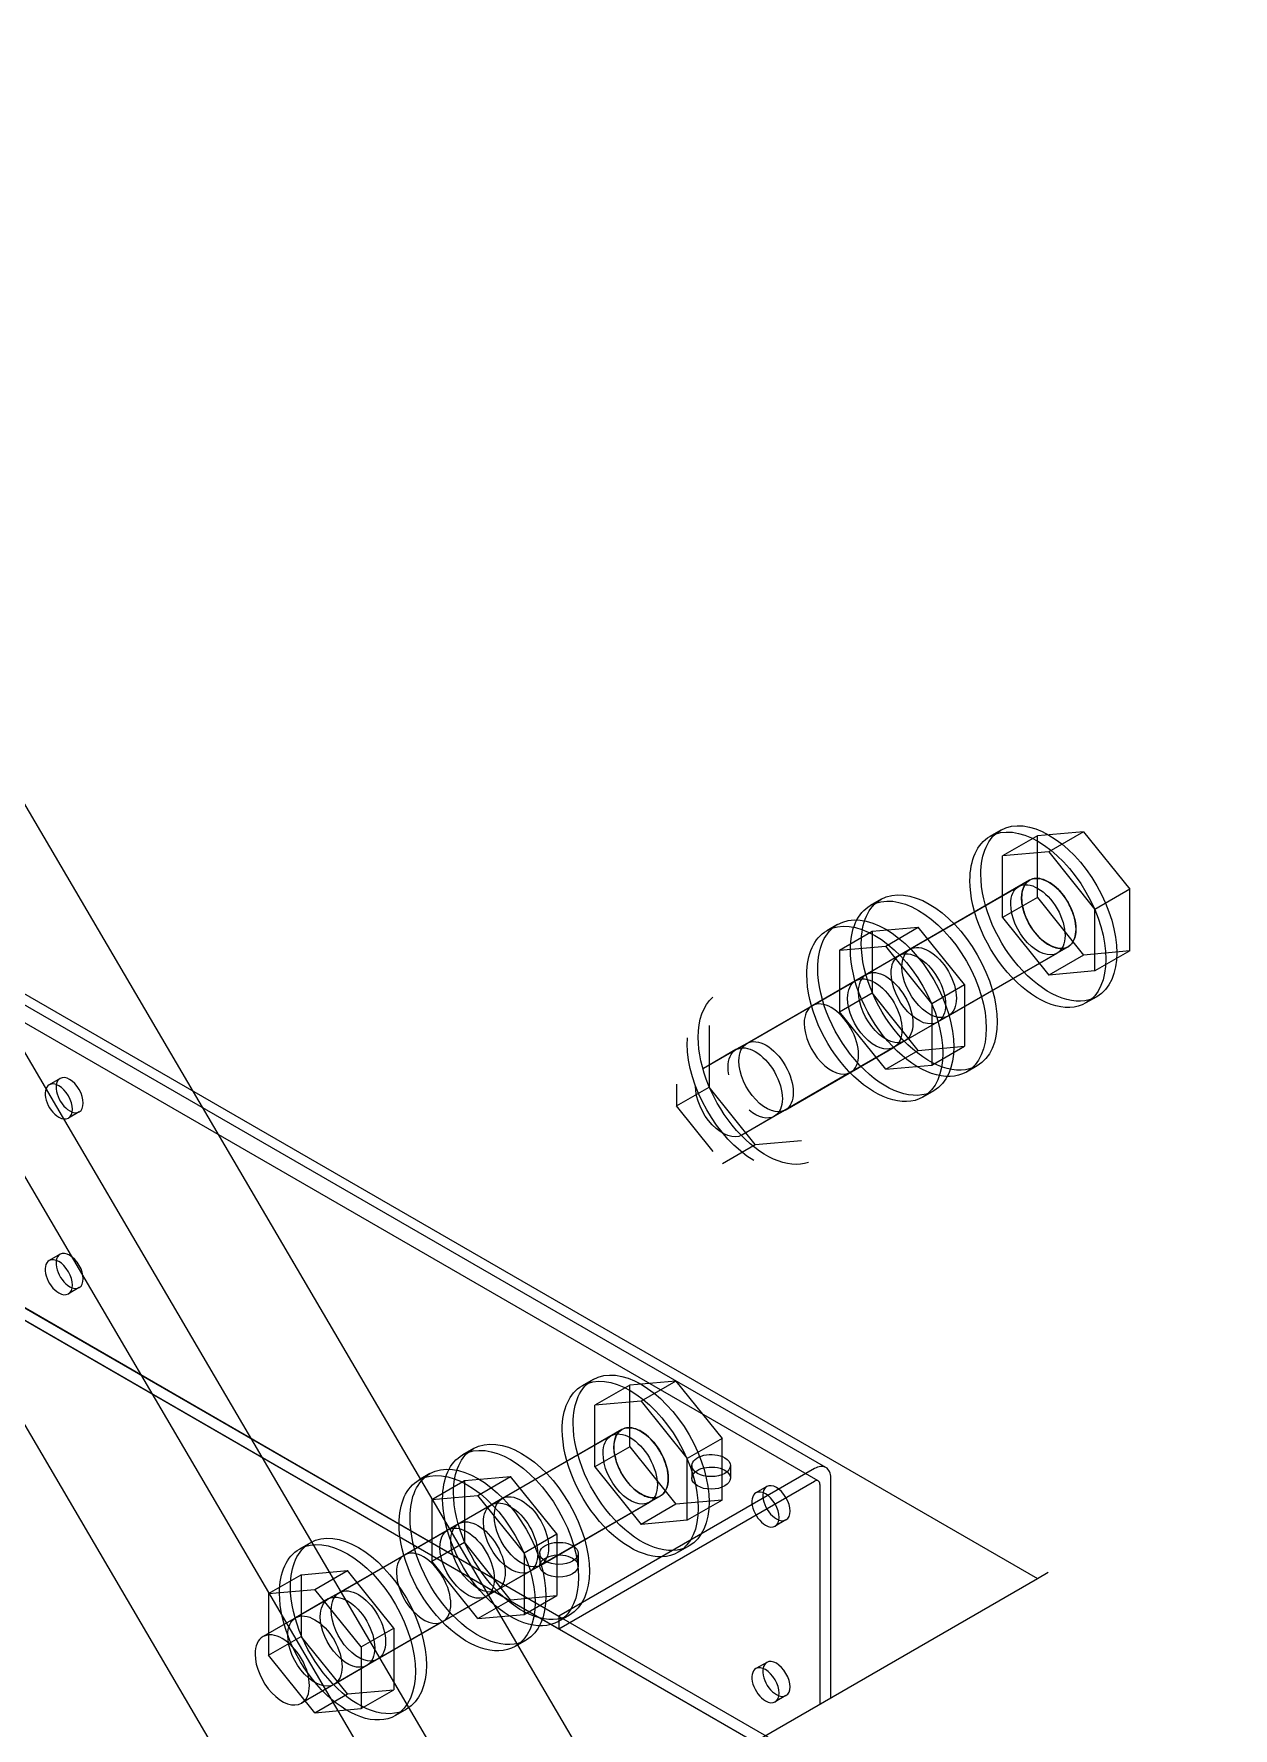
# Model space of a CAD drawing. Extents: x 0 to 316, y 0 to 723.
# Drawn here: x 246.63 to 277.83, y 104.78 to 148.85 of the extents above; entities that cross this region are included whole.
import ezdxf

# ---------------------------------------------------------------- set-up
doc = ezdxf.new("R2010")
doc.units = 0
doc.layers.get('0').update_dxf_attribs({"linetype": 'CONTINUOUS'})

msp = doc.modelspace()

# ---------------------------------------------------------------- linework, layer by layer
at = {"color": 253}
for p, q in [((99.0713, 379.917), (297.841, 41.1028)), ((96.2424, 378.284), (295.013, 39.4698)), ((94.8284, 377.469), (293.599, 38.6539)), ((236.131, 130.156), (254.809, 98.3188)), ((271.785, 128.136), (271.502, 127.973)), ((272.738, 127.988), (271.833, 127.466)), ((273.94, 128.095), (272.738, 127.988)), ((272.738, 126.385), (272.738, 127.988)), ((273.94, 128.095), (273.035, 127.573)), ((273.94, 128.095), (275.142, 126.6)), ((273.035, 127.573), (271.833, 127.466)), ((271.833, 125.862), (271.833, 127.466)), ((273.035, 127.573), (274.236, 126.077)), ((240.776, 127.123), (272.737, 108.669)), ((272.535, 126.836), (266.878, 123.57)), ((269.425, 125.04), (272.252, 126.672)), ((272.535, 126.836), (272.252, 126.672)), ((275.142, 126.6), (274.236, 126.077)), ((275.142, 124.998), (275.142, 126.6)), ((268.673, 126.34), (268.391, 126.176)), ((272.738, 126.385), (271.833, 125.862)), ((272.738, 126.385), (273.94, 124.89)), ((274.236, 124.474), (274.236, 126.077)), ((267.542, 125.685), (267.26, 125.523)), ((268.439, 125.506), (269.641, 125.614)), ((268.792, 125.123), (269.641, 125.614)), ((270.842, 124.119), (269.641, 125.614)), ((271.833, 125.862), (273.035, 124.368)), ((267.59, 125.016), (268.439, 125.506)), ((268.439, 125.506), (268.439, 123.904)), ((267.59, 125.016), (268.792, 125.123)), ((267.59, 125.016), (267.59, 123.413)), ((273.535, 125.104), (267.878, 121.838)), ((269.141, 124.876), (268.292, 124.386)), ((269.995, 123.628), (268.792, 125.123)), ((269.425, 125.04), (269.141, 124.876)), ((270.424, 123.307), (273.252, 124.94)), ((273.94, 124.89), (273.035, 124.368)), ((273.535, 125.104), (273.252, 124.94)), ((275.142, 124.998), (273.94, 124.89)), ((275.142, 124.998), (274.236, 124.474)), ((268.292, 124.386), (268.011, 124.223)), ((274.236, 124.474), (273.035, 124.368)), ((265.181, 122.59), (268.011, 124.223)), ((267.59, 123.413), (268.439, 123.904)), ((269.641, 122.407), (268.439, 123.904)), ((269.995, 123.628), (270.842, 124.119)), ((270.842, 124.119), (270.842, 122.516)), ((267.038, 111.21), (245.825, 123.457)), ((267.237, 111.556), (246.025, 123.804)), ((266.878, 123.57), (264.05, 121.937)), ((268.792, 121.918), (267.59, 123.413)), ((269.995, 123.628), (269.995, 122.025)), ((274.285, 123.806), (274.002, 123.642)), ((264.196, 123.056), (264.196, 121.453)), ((270.141, 123.144), (269.292, 122.654)), ((270.424, 123.307), (270.141, 123.144)), ((265.181, 122.59), (264.898, 122.428)), ((269.292, 122.654), (269.01, 122.491)), ((264.898, 122.428), (264.05, 121.937)), ((266.18, 120.858), (269.01, 122.491)), ((268.792, 121.918), (269.641, 122.407)), ((269.641, 122.407), (270.842, 122.516)), ((269.995, 122.025), (270.842, 122.516)), ((247.314, 121.677), (247.031, 121.513)), ((267.878, 121.838), (265.05, 120.205)), ((268.792, 121.918), (269.995, 122.025)), ((271.175, 122.009), (270.891, 121.845)), ((263.349, 121.532), (263.349, 120.963)), ((263.349, 120.963), (264.196, 121.453)), ((265.398, 119.958), (264.196, 121.453)), ((270.042, 121.356), (269.759, 121.193)), ((247.814, 120.81), (247.531, 120.647)), ((264.304, 119.775), (263.349, 120.963)), ((266.18, 120.858), (265.898, 120.696)), ((265.898, 120.696), (265.05, 120.205)), ((239.079, 119.937), (260.292, 107.69)), ((264.55, 119.467), (265.398, 119.958)), ((265.398, 119.958), (266.599, 120.066)), ((239.079, 119.611), (260.292, 107.363)), ((247.314, 117.104), (247.031, 116.94)), ((247.814, 116.239), (247.531, 116.075)), ((245.867, 115.692), (265.383, 104.424)), ((246.149, 115.854), (267.363, 103.608)), ((261.18, 113.847), (260.896, 113.683)), ((263.333, 113.807), (262.132, 113.699)), ((263.333, 113.807), (262.43, 113.284)), ((263.333, 113.807), (264.536, 112.311)), ((262.132, 113.699), (261.226, 113.177)), ((262.43, 113.284), (261.226, 113.177)), ((262.132, 112.097), (262.132, 113.699)), ((262.43, 113.284), (263.631, 111.788)), ((261.226, 111.574), (261.226, 113.177)), ((261.929, 112.547), (256.272, 109.281)), ((261.929, 112.547), (261.645, 112.384)), ((258.066, 112.05), (257.784, 111.887)), ((258.816, 110.751), (261.645, 112.384)), ((262.132, 112.097), (261.226, 111.574)), ((262.132, 112.097), (263.333, 110.601)), ((264.536, 112.311), (263.631, 111.788)), ((264.536, 110.709), (264.536, 112.311)), ((266.938, 111.528), (260.292, 107.69)), ((261.226, 111.574), (262.43, 110.078)), ((263.631, 110.187), (263.631, 111.788)), ((263.751, 111.609), (263.751, 111.282)), ((264.752, 111.609), (264.752, 111.282)), ((256.937, 111.398), (256.653, 111.234)), ((256.983, 110.727), (257.832, 111.217)), ((257.832, 111.217), (259.034, 111.325)), ((257.832, 111.217), (257.832, 109.615)), ((258.186, 110.834), (259.034, 111.325)), ((260.237, 109.83), (259.034, 111.325)), ((260.292, 107.363), (266.938, 111.201)), ((267.08, 111.118), (267.08, 105.403)), ((267.363, 105.566), (267.363, 111.282)), ((256.983, 110.727), (258.186, 110.834)), ((256.983, 110.727), (256.983, 109.124)), ((262.928, 110.815), (257.271, 107.549)), ((259.388, 109.339), (258.186, 110.834)), ((258.816, 110.751), (258.534, 110.589)), ((259.817, 109.019), (262.646, 110.652)), ((262.928, 110.815), (262.646, 110.652)), ((264.536, 110.709), (263.333, 110.601)), ((264.536, 110.709), (263.631, 110.187)), ((265.7, 111.062), (265.416, 110.897)), ((258.534, 110.589), (257.686, 110.098)), ((263.333, 110.601), (262.43, 110.078)), ((263.631, 110.187), (262.43, 110.078)), ((266.198, 110.196), (265.916, 110.032)), ((254.575, 108.301), (257.403, 109.934)), ((257.686, 110.098), (257.403, 109.934)), ((259.388, 109.339), (260.237, 109.83)), ((260.237, 109.83), (260.237, 108.226)), ((253.825, 109.601), (253.542, 109.437)), ((256.983, 109.124), (257.832, 109.615)), ((259.034, 108.119), (257.832, 109.615)), ((259.388, 109.339), (259.388, 107.737)), ((259.792, 109.323), (259.792, 108.996)), ((260.792, 109.323), (260.792, 108.996)), ((263.68, 109.517), (263.396, 109.353)), ((256.272, 109.281), (252.595, 107.158)), ((253.589, 108.767), (254.792, 108.875)), ((253.944, 108.385), (254.792, 108.875)), ((255.994, 107.38), (254.792, 108.875)), ((258.186, 107.629), (256.983, 109.124)), ((259.817, 109.019), (259.534, 108.855)), ((180.812, 55.5971), (272.737, 108.669)), ((252.741, 108.278), (253.589, 108.767)), ((253.589, 108.767), (253.589, 107.166)), ((259.534, 108.855), (258.685, 108.366)), ((272.737, 108.669), (273.02, 108.832)), ((252.741, 108.278), (253.944, 108.385)), ((252.741, 108.278), (252.741, 106.675)), ((254.292, 108.139), (253.443, 107.648)), ((255.145, 106.889), (253.944, 108.385)), ((254.575, 108.301), (254.292, 108.139)), ((255.575, 106.569), (258.403, 108.202)), ((258.186, 107.629), (259.034, 108.119)), ((258.685, 108.366), (258.403, 108.202)), ((259.034, 108.119), (260.237, 108.226)), ((259.388, 107.737), (260.237, 108.226)), ((257.271, 107.549), (253.595, 105.427)), ((258.186, 107.629), (259.388, 107.737)), ((260.566, 107.72), (260.284, 107.556)), ((260.292, 107.69), (260.292, 107.363)), ((252.741, 106.675), (253.589, 107.166)), ((254.792, 105.669), (253.589, 107.166)), ((255.145, 106.889), (255.994, 107.38)), ((255.994, 107.38), (255.994, 105.777)), ((253.944, 105.179), (252.741, 106.675)), ((255.145, 106.889), (255.145, 105.288)), ((259.436, 107.067), (259.152, 106.903)), ((255.293, 106.407), (254.442, 105.916)), ((255.575, 106.569), (255.293, 106.407)), ((265.7, 106.489), (265.416, 106.327)), ((254.792, 105.669), (255.994, 105.777)), ((255.145, 105.288), (255.994, 105.777)), ((253.944, 105.179), (254.792, 105.669)), ((266.198, 105.624), (265.916, 105.46)), ((253.944, 105.179), (255.145, 105.288)), ((256.325, 105.27), (256.042, 105.107))]:
    msp.add_line(p, q, dxfattribs=at)
for points in [[(271.502, 127.973), (272.193, 128.37), (273.312, 127.725), (274.002, 126.529)], [(271.785, 128.136), (272.475, 128.534), (273.594, 127.888), (274.285, 126.691)], [(270.984, 126.828), (270.984, 127.368), (271.17, 127.78), (271.502, 127.973)], [(271.267, 126.99), (271.267, 127.532), (271.454, 127.944), (271.785, 128.136)], [(272.36, 124.474), (271.698, 125.173), (271.267, 126.165), (271.267, 126.99)], [(272.535, 126.836), (272.812, 126.996), (273.26, 126.737), (273.535, 126.258)], [(268.391, 126.176), (269.081, 126.574), (270.202, 125.928), (270.891, 124.732)], [(268.673, 126.34), (269.364, 126.737), (270.484, 126.092), (271.175, 124.896)], [(272.076, 124.311), (271.414, 125.009), (270.984, 126.001), (270.984, 126.828)], [(272.045, 126.216), (272.045, 126.431), (272.12, 126.596), (272.252, 126.672)], [(272.045, 126.216), (272.045, 126.431), (272.12, 126.596), (272.252, 126.672)], [(272.252, 126.672), (272.528, 126.832), (272.976, 126.573), (273.252, 126.095)], [(272.252, 126.672), (272.528, 126.832), (272.976, 126.573), (273.252, 126.095)], [(272.328, 126.378), (272.328, 126.595), (272.402, 126.759), (272.535, 126.836)], [(272.367, 126.621), (272.34, 126.551), (272.328, 126.468), (272.328, 126.378)], [(272.501, 126.814), (272.442, 126.77), (272.396, 126.704), (272.367, 126.621)], [(272.535, 126.836), (272.524, 126.829), (272.513, 126.822), (272.501, 126.814)], [(272.9, 126.85), (272.762, 126.898), (272.635, 126.894), (272.535, 126.836)], [(273.171, 126.693), (273.08, 126.766), (272.989, 126.818), (272.9, 126.85)], [(273.568, 126.198), (273.465, 126.395), (273.326, 126.569), (273.171, 126.693)], [(274.002, 126.529), (274.693, 125.332), (274.693, 124.04), (274.002, 123.642)], [(274.285, 126.691), (274.975, 125.496), (274.975, 124.204), (274.285, 123.806)], [(267.542, 125.685), (268.232, 126.085), (269.351, 125.439), (270.042, 124.243)], [(267.873, 125.031), (267.873, 125.572), (268.06, 125.984), (268.391, 126.176)], [(268.157, 125.195), (268.157, 125.735), (268.341, 126.147), (268.673, 126.34)], [(272.482, 125.209), (272.216, 125.487), (272.045, 125.884), (272.045, 126.216)], [(272.482, 125.209), (272.216, 125.487), (272.045, 125.884), (272.045, 126.216)], [(272.765, 125.373), (272.5, 125.651), (272.328, 126.048), (272.328, 126.378)], [(272.328, 126.378), (272.328, 126.289), (272.34, 126.191), (272.367, 126.092)], [(272.367, 126.092), (272.396, 125.975), (272.442, 125.855), (272.501, 125.742)], [(273.252, 126.095), (273.528, 125.618), (273.528, 125.1), (273.252, 124.94)], [(273.252, 126.095), (273.528, 125.618), (273.528, 125.1), (273.252, 124.94)], [(273.535, 126.258), (273.811, 125.78), (273.811, 125.264), (273.535, 125.104)], [(273.704, 125.849), (273.674, 125.966), (273.628, 126.085), (273.568, 126.198)], [(267.025, 124.541), (267.025, 125.082), (267.211, 125.494), (267.542, 125.685)], [(267.26, 125.523), (267.95, 125.921), (269.069, 125.275), (269.759, 124.08)], [(272.501, 125.742), (272.605, 125.545), (272.746, 125.371), (272.9, 125.247)], [(273.704, 125.319), (273.756, 125.461), (273.756, 125.648), (273.704, 125.849)], [(266.741, 124.379), (266.741, 124.919), (266.928, 125.331), (267.26, 125.523)], [(269.247, 122.678), (268.587, 123.376), (268.157, 124.368), (268.157, 125.195)], [(269.425, 125.04), (269.7, 125.199), (270.148, 124.94), (270.424, 124.462)], [(269.425, 125.04), (269.7, 125.199), (270.148, 124.94), (270.424, 124.462)], [(273.252, 124.94), (273.05, 124.824), (272.746, 124.929), (272.482, 125.209)], [(273.252, 124.94), (273.05, 124.824), (272.746, 124.929), (272.482, 125.209)], [(273.535, 125.104), (273.333, 124.987), (273.029, 125.093), (272.765, 125.373)], [(272.9, 125.247), (272.989, 125.175), (273.08, 125.122), (273.171, 125.09)], [(273.568, 125.126), (273.628, 125.171), (273.674, 125.236), (273.704, 125.319)], [(268.966, 122.516), (268.304, 123.212), (267.873, 124.205), (267.873, 125.031)], [(268.934, 124.419), (268.934, 124.635), (269.008, 124.801), (269.141, 124.876)], [(268.934, 124.419), (268.934, 124.635), (269.008, 124.801), (269.141, 124.876)], [(269.141, 124.876), (269.417, 125.036), (269.865, 124.777), (270.141, 124.299)], [(269.141, 124.876), (269.417, 125.036), (269.865, 124.777), (270.141, 124.299)], [(269.216, 124.583), (269.216, 124.798), (269.291, 124.963), (269.425, 125.04)], [(269.216, 124.583), (269.216, 124.798), (269.291, 124.963), (269.425, 125.04)], [(270.891, 124.732), (271.581, 123.536), (271.581, 122.245), (270.891, 121.845)], [(271.175, 124.896), (271.864, 123.7), (271.864, 122.407), (271.175, 122.009)], [(273.171, 125.09), (273.309, 125.042), (273.436, 125.046), (273.535, 125.104)], [(273.535, 125.104), (273.547, 125.111), (273.558, 125.119), (273.568, 125.126)], [(267.833, 121.863), (267.173, 122.56), (266.741, 123.552), (266.741, 124.379)], [(268.115, 122.025), (267.455, 122.723), (267.025, 123.715), (267.025, 124.541)], [(268.011, 124.223), (268.286, 124.382), (268.734, 124.124), (269.01, 123.646)], [(268.011, 124.223), (268.286, 124.382), (268.734, 124.124), (269.01, 123.646)], [(268.085, 123.93), (268.085, 124.145), (268.159, 124.31), (268.292, 124.386)], [(268.085, 123.93), (268.085, 124.145), (268.159, 124.31), (268.292, 124.386)], [(268.292, 124.386), (268.569, 124.546), (269.016, 124.287), (269.292, 123.81)], [(268.292, 124.386), (268.569, 124.546), (269.016, 124.287), (269.292, 123.81)], [(269.369, 123.413), (269.106, 123.691), (268.934, 124.088), (268.934, 124.419)], [(269.369, 123.413), (269.106, 123.691), (268.934, 124.088), (268.934, 124.419)], [(269.653, 123.576), (269.389, 123.854), (269.216, 124.251), (269.216, 124.583)], [(269.653, 123.576), (269.389, 123.854), (269.216, 124.251), (269.216, 124.583)], [(270.141, 124.299), (270.417, 123.821), (270.417, 123.304), (270.141, 123.144)], [(270.141, 124.299), (270.417, 123.821), (270.417, 123.304), (270.141, 123.144)], [(270.424, 124.462), (270.701, 123.985), (270.701, 123.467), (270.424, 123.307)], [(270.424, 124.462), (270.701, 123.985), (270.701, 123.467), (270.424, 123.307)], [(274.002, 123.642), (273.497, 123.351), (272.736, 123.614), (272.076, 124.311)], [(274.285, 123.806), (273.78, 123.513), (273.018, 123.777), (272.36, 124.474)], [(267.802, 123.766), (267.802, 123.982), (267.877, 124.146), (268.011, 124.223)], [(267.802, 123.766), (267.802, 123.982), (267.877, 124.146), (268.011, 124.223)], [(268.522, 122.922), (268.259, 123.201), (268.085, 123.597), (268.085, 123.93)], [(268.522, 122.922), (268.259, 123.201), (268.085, 123.597), (268.085, 123.93)], [(269.759, 124.08), (270.45, 122.884), (270.45, 121.59), (269.759, 121.193)], [(270.042, 124.243), (270.734, 123.046), (270.734, 121.754), (270.042, 121.356)], [(263.914, 122.745), (263.914, 123.206), (264.049, 123.577), (264.298, 123.795)], [(266.878, 123.57), (266.746, 123.493), (266.671, 123.329), (266.671, 123.112)], [(267.878, 122.993), (267.601, 123.471), (267.153, 123.73), (266.878, 123.57)], [(268.239, 122.76), (267.975, 123.038), (267.802, 123.435), (267.802, 123.766)], [(268.239, 122.76), (267.975, 123.038), (267.802, 123.435), (267.802, 123.766)], [(269.01, 123.646), (269.287, 123.168), (269.287, 122.651), (269.01, 122.491)], [(269.01, 123.646), (269.287, 123.168), (269.287, 122.651), (269.01, 122.491)], [(269.292, 123.81), (269.569, 123.332), (269.569, 122.815), (269.292, 122.654)], [(269.292, 123.81), (269.569, 123.332), (269.569, 122.815), (269.292, 122.654)], [(270.141, 123.144), (269.938, 123.027), (269.635, 123.133), (269.369, 123.413)], [(270.141, 123.144), (269.938, 123.027), (269.635, 123.133), (269.369, 123.413)], [(270.424, 123.307), (270.222, 123.191), (269.916, 123.296), (269.653, 123.576)], [(270.424, 123.307), (270.222, 123.191), (269.916, 123.296), (269.653, 123.576)], [(266.671, 123.112), (266.671, 122.782), (266.843, 122.385), (267.108, 122.107)], [(267.878, 121.838), (268.154, 121.998), (268.154, 122.514), (267.878, 122.993)], [(263.631, 122.581), (263.631, 122.633), (263.633, 122.683), (263.635, 122.732)], [(265.362, 119.541), (264.4, 120.119), (263.631, 121.47), (263.631, 122.581)], [(264.913, 120.329), (264.302, 121.022), (263.914, 121.962), (263.914, 122.745)], [(264.898, 122.428), (265.175, 122.586), (265.622, 122.329), (265.898, 121.849)], [(264.898, 122.428), (265.175, 122.586), (265.622, 122.329), (265.898, 121.849)], [(264.973, 122.133), (264.973, 122.349), (265.049, 122.513), (265.181, 122.59)], [(264.973, 122.133), (264.973, 122.349), (265.049, 122.513), (265.181, 122.59)], [(265.181, 122.59), (265.457, 122.749), (265.905, 122.491), (266.18, 122.013)], [(265.181, 122.59), (265.457, 122.749), (265.905, 122.491), (266.18, 122.013)], [(269.01, 122.491), (268.807, 122.374), (268.502, 122.48), (268.239, 122.76)], [(269.01, 122.491), (268.807, 122.374), (268.502, 122.48), (268.239, 122.76)], [(269.292, 122.654), (269.089, 122.538), (268.786, 122.642), (268.522, 122.922)], [(269.292, 122.654), (269.089, 122.538), (268.786, 122.642), (268.522, 122.922)], [(271.175, 122.009), (270.667, 121.718), (269.908, 121.981), (269.247, 122.678)], [(264.691, 121.969), (264.691, 122.185), (264.767, 122.35), (264.898, 122.428)], [(264.691, 121.969), (264.691, 122.185), (264.767, 122.35), (264.898, 122.428)], [(265.412, 121.127), (265.146, 121.405), (264.973, 121.802), (264.973, 122.133)], [(265.412, 121.127), (265.146, 121.405), (264.973, 121.802), (264.973, 122.133)], [(267.108, 122.107), (267.372, 121.827), (267.676, 121.721), (267.878, 121.838)], [(270.891, 121.845), (270.385, 121.553), (269.626, 121.819), (268.966, 122.516)], [(247.314, 121.677), (247.213, 121.619), (247.182, 121.46), (247.237, 121.275)], [(247.814, 121.387), (247.676, 121.627), (247.452, 121.757), (247.314, 121.677)], [(264.71, 121.775), (264.696, 121.841), (264.691, 121.907), (264.691, 121.969)], [(264.71, 121.775), (264.696, 121.841), (264.691, 121.907), (264.691, 121.969)], [(265.898, 121.849), (266.175, 121.371), (266.175, 120.854), (265.898, 120.696)], [(265.898, 121.849), (266.175, 121.371), (266.175, 120.854), (265.898, 120.696)], [(266.18, 122.013), (266.458, 121.535), (266.458, 121.018), (266.18, 120.858)], [(266.18, 122.013), (266.458, 121.535), (266.458, 121.018), (266.18, 120.858)], [(269.759, 121.193), (269.253, 120.901), (268.494, 121.164), (267.833, 121.863)], [(270.042, 121.356), (269.537, 121.063), (268.777, 121.328), (268.115, 122.025)], [(247.031, 121.513), (246.929, 121.455), (246.9, 121.296), (246.954, 121.112)], [(247.531, 121.225), (247.392, 121.463), (247.169, 121.593), (247.031, 121.513)], [(247.237, 121.275), (247.292, 121.091), (247.421, 120.917), (247.565, 120.835)], [(247.531, 120.647), (247.669, 120.726), (247.669, 120.985), (247.531, 121.225)], [(247.814, 120.81), (247.952, 120.89), (247.952, 121.149), (247.814, 121.387)], [(264.279, 120.474), (264.016, 120.752), (263.843, 121.149), (263.843, 121.48)], [(246.954, 121.112), (247.009, 120.928), (247.137, 120.755), (247.281, 120.672)], [(247.565, 120.835), (247.658, 120.781), (247.746, 120.773), (247.814, 120.81)], [(265.898, 120.696), (265.726, 120.595), (265.476, 120.657), (265.239, 120.857)], [(265.898, 120.696), (265.726, 120.595), (265.476, 120.657), (265.239, 120.857)], [(266.18, 120.858), (265.979, 120.741), (265.675, 120.847), (265.412, 121.127)], [(266.18, 120.858), (265.979, 120.741), (265.675, 120.847), (265.412, 121.127)], [(247.281, 120.672), (247.374, 120.617), (247.465, 120.609), (247.531, 120.647)], [(265.05, 120.205), (264.848, 120.088), (264.543, 120.194), (264.279, 120.474)], [(266.781, 119.491), (266.251, 119.311), (265.525, 119.636), (264.913, 120.329)], [(247.031, 116.94), (246.929, 116.882), (246.9, 116.724), (246.954, 116.541)], [(247.531, 116.652), (247.392, 116.891), (247.169, 117.02), (247.031, 116.94)], [(247.314, 117.104), (247.213, 117.045), (247.182, 116.888), (247.237, 116.703)], [(247.814, 116.815), (247.676, 117.055), (247.452, 117.183), (247.314, 117.104)], [(247.814, 116.239), (247.952, 116.318), (247.952, 116.576), (247.814, 116.815)], [(246.954, 116.541), (247.009, 116.356), (247.137, 116.182), (247.281, 116.1)], [(247.237, 116.703), (247.292, 116.519), (247.421, 116.345), (247.565, 116.262)], [(247.531, 116.075), (247.669, 116.155), (247.669, 116.414), (247.531, 116.652)], [(247.281, 116.1), (247.374, 116.046), (247.465, 116.036), (247.531, 116.075)], [(247.565, 116.262), (247.658, 116.209), (247.746, 116.199), (247.814, 116.239)], [(261.18, 113.847), (261.869, 114.245), (262.988, 113.6), (263.68, 112.404)], [(260.662, 112.703), (260.662, 113.243), (260.847, 113.655), (261.18, 113.847)], [(260.896, 113.683), (261.586, 114.081), (262.705, 113.436), (263.396, 112.24)], [(260.378, 112.539), (260.378, 113.08), (260.563, 113.491), (260.896, 113.683)], [(258.066, 112.05), (258.758, 112.448), (259.877, 111.802), (260.566, 110.607)], [(261.469, 110.023), (260.809, 110.72), (260.378, 111.713), (260.378, 112.539)], [(261.752, 110.187), (261.092, 110.884), (260.662, 111.876), (260.662, 112.703)], [(261.645, 112.384), (261.922, 112.543), (262.37, 112.285), (262.646, 111.806)], [(261.645, 112.384), (261.922, 112.543), (262.37, 112.285), (262.646, 111.806)], [(261.721, 112.089), (261.721, 112.306), (261.796, 112.471), (261.929, 112.547)], [(261.895, 112.525), (261.836, 112.48), (261.789, 112.415), (261.76, 112.332)], [(261.929, 112.547), (261.917, 112.54), (261.906, 112.533), (261.895, 112.525)], [(261.929, 112.547), (262.205, 112.707), (262.651, 112.448), (262.928, 111.97)], [(262.293, 112.561), (262.155, 112.609), (262.029, 112.605), (261.929, 112.547)], [(262.564, 112.404), (262.475, 112.477), (262.383, 112.529), (262.293, 112.561)], [(262.961, 111.909), (262.859, 112.106), (262.717, 112.28), (262.564, 112.404)], [(263.68, 112.404), (264.368, 111.208), (264.368, 109.915), (263.68, 109.517)], [(257.549, 110.906), (257.549, 111.447), (257.736, 111.858), (258.066, 112.05)], [(257.784, 111.887), (258.475, 112.285), (259.593, 111.639), (260.284, 110.443)], [(261.439, 111.926), (261.439, 112.143), (261.513, 112.308), (261.645, 112.384)], [(261.439, 111.926), (261.439, 112.143), (261.513, 112.308), (261.645, 112.384)], [(261.76, 112.332), (261.734, 112.262), (261.721, 112.181), (261.721, 112.089)], [(262.158, 111.084), (261.893, 111.362), (261.721, 111.759), (261.721, 112.089)], [(261.721, 112.089), (261.721, 111.999), (261.734, 111.902), (261.76, 111.802)], [(262.928, 111.97), (263.205, 111.492), (263.205, 110.975), (262.928, 110.815)], [(263.396, 112.24), (264.086, 111.044), (264.086, 109.751), (263.396, 109.353)], [(256.653, 111.234), (257.343, 111.632), (258.463, 110.986), (259.152, 109.79)], [(256.937, 111.398), (257.625, 111.795), (258.746, 111.15), (259.436, 109.954)], [(257.267, 110.742), (257.267, 111.283), (257.453, 111.695), (257.784, 111.887)], [(261.875, 110.92), (261.611, 111.199), (261.439, 111.596), (261.439, 111.926)], [(261.875, 110.92), (261.611, 111.199), (261.439, 111.596), (261.439, 111.926)], [(261.76, 111.802), (261.789, 111.686), (261.836, 111.567), (261.895, 111.453)], [(262.646, 111.806), (262.921, 111.329), (262.921, 110.811), (262.646, 110.652)], [(262.646, 111.806), (262.921, 111.329), (262.921, 110.811), (262.646, 110.652)], [(263.096, 111.56), (263.067, 111.677), (263.022, 111.795), (262.961, 111.909)], [(263.096, 111.03), (263.148, 111.172), (263.148, 111.359), (263.096, 111.56)], [(263.751, 111.609), (263.751, 111.726), (263.872, 111.831), (264.06, 111.875)], [(264.251, 111.321), (263.974, 111.321), (263.751, 111.449), (263.751, 111.609)], [(263.751, 111.282), (263.751, 111.399), (263.872, 111.504), (264.06, 111.548)], [(264.06, 111.875), (264.247, 111.92), (264.462, 111.895), (264.606, 111.813)], [(264.06, 111.548), (264.247, 111.593), (264.462, 111.569), (264.606, 111.486)], [(264.752, 111.609), (264.752, 111.449), (264.528, 111.321), (264.251, 111.321)], [(264.606, 111.813), (264.699, 111.759), (264.752, 111.686), (264.752, 111.609)], [(267.237, 111.556), (267.159, 111.602), (267.051, 111.592), (266.938, 111.528)], [(267.363, 111.282), (267.363, 111.412), (267.317, 111.511), (267.237, 111.556)], [(256.135, 110.089), (256.135, 110.63), (256.322, 111.042), (256.653, 111.234)], [(256.418, 110.253), (256.418, 110.794), (256.605, 111.205), (256.937, 111.398)], [(261.895, 111.453), (262, 111.256), (262.139, 111.082), (262.293, 110.958)], [(262.928, 110.815), (262.726, 110.698), (262.423, 110.804), (262.158, 111.084)], [(264.251, 110.993), (263.974, 110.993), (263.751, 111.122), (263.751, 111.282)], [(264.752, 111.282), (264.752, 111.122), (264.528, 110.993), (264.251, 110.993)], [(264.606, 111.486), (264.699, 111.432), (264.752, 111.358), (264.752, 111.282)], [(266.198, 110.774), (266.061, 111.012), (265.837, 111.142), (265.7, 111.062)], [(267.038, 111.21), (267.012, 111.226), (266.976, 111.223), (266.938, 111.201)], [(267.08, 111.118), (267.08, 111.162), (267.065, 111.195), (267.038, 111.21)], [(258.358, 108.226), (257.697, 108.924), (257.267, 109.918), (257.267, 110.742)], [(258.641, 108.391), (257.98, 109.087), (257.549, 110.08), (257.549, 110.906)], [(258.534, 110.589), (258.811, 110.748), (259.259, 110.488), (259.534, 110.01)], [(258.534, 110.589), (258.811, 110.748), (259.259, 110.488), (259.534, 110.01)], [(258.609, 110.293), (258.609, 110.51), (258.685, 110.675), (258.816, 110.751)], [(258.609, 110.293), (258.609, 110.51), (258.685, 110.675), (258.816, 110.751)], [(258.816, 110.751), (259.093, 110.91), (259.541, 110.652), (259.817, 110.173)], [(258.816, 110.751), (259.093, 110.91), (259.541, 110.652), (259.817, 110.173)], [(262.646, 110.652), (262.443, 110.535), (262.139, 110.641), (261.875, 110.92)], [(262.646, 110.652), (262.443, 110.535), (262.139, 110.641), (261.875, 110.92)], [(262.293, 110.958), (262.383, 110.887), (262.475, 110.833), (262.564, 110.803)], [(262.564, 110.803), (262.702, 110.753), (262.829, 110.758), (262.928, 110.815)], [(262.928, 110.815), (262.939, 110.822), (262.95, 110.829), (262.961, 110.837)], [(262.961, 110.837), (263.022, 110.883), (263.067, 110.947), (263.096, 111.03)], [(265.416, 110.897), (265.315, 110.84), (265.283, 110.683), (265.339, 110.498)], [(265.916, 110.61), (265.778, 110.849), (265.553, 110.979), (265.416, 110.897)], [(265.7, 111.062), (265.598, 111.004), (265.567, 110.845), (265.622, 110.662)], [(265.622, 110.662), (265.678, 110.477), (265.806, 110.304), (265.949, 110.22)], [(266.198, 110.196), (266.338, 110.275), (266.338, 110.534), (266.198, 110.774)], [(257.508, 107.737), (256.848, 108.434), (256.418, 109.427), (256.418, 110.253)], [(257.686, 110.098), (257.962, 110.257), (258.41, 109.999), (258.685, 109.521)], [(257.686, 110.098), (257.962, 110.257), (258.41, 109.999), (258.685, 109.521)], [(258.327, 110.13), (258.327, 110.346), (258.402, 110.512), (258.534, 110.589)], [(258.327, 110.13), (258.327, 110.346), (258.402, 110.512), (258.534, 110.589)], [(259.046, 109.287), (258.782, 109.566), (258.609, 109.963), (258.609, 110.293)], [(259.046, 109.287), (258.782, 109.566), (258.609, 109.963), (258.609, 110.293)], [(260.284, 110.443), (260.974, 109.247), (260.974, 107.956), (260.284, 107.556)], [(260.566, 110.607), (261.258, 109.411), (261.258, 108.118), (260.566, 107.72)], [(263.68, 109.517), (263.174, 109.225), (262.413, 109.488), (261.752, 110.187)], [(265.339, 110.498), (265.394, 110.315), (265.523, 110.14), (265.666, 110.057)], [(265.916, 110.032), (266.054, 110.112), (266.054, 110.37), (265.916, 110.61)], [(265.949, 110.22), (266.041, 110.166), (266.132, 110.158), (266.198, 110.196)], [(253.542, 109.437), (254.231, 109.837), (255.35, 109.189), (256.042, 107.994)], [(253.825, 109.601), (254.515, 109.999), (255.634, 109.353), (256.325, 108.157)], [(257.227, 107.574), (256.566, 108.27), (256.135, 109.263), (256.135, 110.089)], [(257.196, 109.477), (257.196, 109.693), (257.27, 109.859), (257.403, 109.934)], [(257.196, 109.477), (257.196, 109.693), (257.27, 109.859), (257.403, 109.934)], [(257.403, 109.934), (257.679, 110.094), (258.127, 109.835), (258.403, 109.357)], [(257.403, 109.934), (257.679, 110.094), (258.127, 109.835), (258.403, 109.357)], [(257.479, 109.641), (257.479, 109.856), (257.552, 110.021), (257.686, 110.098)], [(257.479, 109.641), (257.479, 109.856), (257.552, 110.021), (257.686, 110.098)], [(258.764, 109.123), (258.499, 109.402), (258.327, 109.799), (258.327, 110.13)], [(258.764, 109.123), (258.499, 109.402), (258.327, 109.799), (258.327, 110.13)], [(259.152, 109.79), (259.843, 108.595), (259.843, 107.302), (259.152, 106.903)], [(259.436, 109.954), (260.125, 108.759), (260.125, 107.465), (259.436, 107.067)], [(259.534, 110.01), (259.811, 109.532), (259.811, 109.015), (259.534, 108.855)], [(259.534, 110.01), (259.811, 109.532), (259.811, 109.015), (259.534, 108.855)], [(259.817, 110.173), (260.092, 109.696), (260.092, 109.178), (259.817, 109.019)], [(259.817, 110.173), (260.092, 109.696), (260.092, 109.178), (259.817, 109.019)], [(263.396, 109.353), (262.89, 109.061), (262.13, 109.325), (261.469, 110.023)], [(265.666, 110.057), (265.759, 110.003), (265.848, 109.994), (265.916, 110.032)], [(253.024, 108.293), (253.024, 108.835), (253.21, 109.247), (253.542, 109.437)], [(253.307, 108.456), (253.307, 108.997), (253.493, 109.409), (253.825, 109.601)], [(257.271, 108.704), (256.996, 109.182), (256.548, 109.441), (256.272, 109.281)], [(257.633, 108.471), (257.368, 108.749), (257.196, 109.146), (257.196, 109.477)], [(257.633, 108.471), (257.368, 108.749), (257.196, 109.146), (257.196, 109.477)], [(257.915, 108.634), (257.651, 108.912), (257.479, 109.31), (257.479, 109.641)], [(257.915, 108.634), (257.651, 108.912), (257.479, 109.31), (257.479, 109.641)], [(258.403, 109.357), (258.679, 108.879), (258.679, 108.362), (258.403, 108.202)], [(258.403, 109.357), (258.679, 108.879), (258.679, 108.362), (258.403, 108.202)], [(258.685, 109.521), (258.962, 109.043), (258.962, 108.525), (258.685, 108.366)], [(258.685, 109.521), (258.962, 109.043), (258.962, 108.525), (258.685, 108.366)], [(259.792, 109.323), (259.792, 109.44), (259.915, 109.545), (260.101, 109.59)], [(260.292, 109.034), (260.017, 109.034), (259.792, 109.163), (259.792, 109.323)], [(260.101, 109.59), (260.287, 109.634), (260.502, 109.609), (260.645, 109.527)], [(260.101, 109.262), (260.287, 109.307), (260.502, 109.282), (260.645, 109.2)], [(260.792, 109.323), (260.792, 109.163), (260.568, 109.034), (260.292, 109.034)], [(260.645, 109.527), (260.739, 109.473), (260.792, 109.4), (260.792, 109.323)], [(256.272, 109.281), (256.139, 109.206), (256.064, 109.04), (256.064, 108.824)], [(259.534, 108.855), (259.332, 108.74), (259.029, 108.844), (258.764, 109.123)], [(259.534, 108.855), (259.332, 108.74), (259.029, 108.844), (258.764, 109.123)], [(259.817, 109.019), (259.616, 108.902), (259.311, 109.008), (259.046, 109.287)], [(259.817, 109.019), (259.616, 108.902), (259.311, 109.008), (259.046, 109.287)], [(259.792, 108.996), (259.792, 109.112), (259.915, 109.218), (260.101, 109.262)], [(260.292, 108.708), (260.017, 108.708), (259.792, 108.836), (259.792, 108.996)], [(260.792, 108.996), (260.792, 108.836), (260.568, 108.708), (260.292, 108.708)], [(260.645, 109.2), (260.739, 109.146), (260.792, 109.072), (260.792, 108.996)], [(254.398, 105.941), (253.738, 106.637), (253.307, 107.63), (253.307, 108.456)], [(254.575, 108.301), (254.85, 108.461), (255.298, 108.202), (255.575, 107.724)], [(254.575, 108.301), (254.85, 108.461), (255.298, 108.202), (255.575, 107.724)], [(256.064, 108.824), (256.064, 108.493), (256.237, 108.096), (256.501, 107.818)], [(257.271, 107.549), (257.549, 107.709), (257.549, 108.226), (257.271, 108.704)], [(258.403, 108.202), (258.2, 108.087), (257.897, 108.191), (257.633, 108.471)], [(258.403, 108.202), (258.2, 108.087), (257.897, 108.191), (257.633, 108.471)], [(258.685, 108.366), (258.484, 108.249), (258.18, 108.355), (257.915, 108.634)], [(258.685, 108.366), (258.484, 108.249), (258.18, 108.355), (257.915, 108.634)], [(254.114, 105.777), (253.454, 106.474), (253.024, 107.468), (253.024, 108.293)], [(254.085, 107.68), (254.085, 107.898), (254.158, 108.061), (254.292, 108.139)], [(254.085, 107.68), (254.085, 107.898), (254.158, 108.061), (254.292, 108.139)], [(254.292, 108.139), (254.568, 108.297), (255.016, 108.04), (255.293, 107.561)], [(254.292, 108.139), (254.568, 108.297), (255.016, 108.04), (255.293, 107.561)], [(254.368, 107.844), (254.368, 108.06), (254.442, 108.226), (254.575, 108.301)], [(254.368, 107.844), (254.368, 108.06), (254.442, 108.226), (254.575, 108.301)], [(256.042, 107.994), (256.731, 106.798), (256.731, 105.507), (256.042, 105.107)], [(256.325, 108.157), (257.015, 106.962), (257.015, 105.669), (256.325, 105.27)], [(260.284, 107.556), (259.78, 107.265), (259.018, 107.53), (258.358, 108.226)], [(260.566, 107.72), (260.062, 107.428), (259.301, 107.692), (258.641, 108.391)], [(253.237, 107.191), (253.237, 107.407), (253.311, 107.573), (253.443, 107.648)], [(253.443, 107.648), (253.719, 107.808), (254.167, 107.549), (254.442, 107.071)], [(254.521, 106.674), (254.256, 106.954), (254.085, 107.351), (254.085, 107.68)], [(254.521, 106.674), (254.256, 106.954), (254.085, 107.351), (254.085, 107.68)], [(254.803, 106.838), (254.54, 107.116), (254.368, 107.513), (254.368, 107.844)], [(254.803, 106.838), (254.54, 107.116), (254.368, 107.513), (254.368, 107.844)], [(255.293, 107.561), (255.568, 107.082), (255.568, 106.565), (255.293, 106.407)], [(255.293, 107.561), (255.568, 107.082), (255.568, 106.565), (255.293, 106.407)], [(255.575, 107.724), (255.851, 107.246), (255.851, 106.729), (255.575, 106.569)], [(255.575, 107.724), (255.851, 107.246), (255.851, 106.729), (255.575, 106.569)], [(256.501, 107.818), (256.764, 107.538), (257.069, 107.432), (257.271, 107.549)], [(259.152, 106.903), (258.647, 106.612), (257.888, 106.876), (257.227, 107.574)], [(259.436, 107.067), (258.929, 106.776), (258.17, 107.039), (257.508, 107.737)], [(252.595, 107.158), (252.462, 107.082), (252.388, 106.918), (252.388, 106.7)], [(253.595, 106.582), (253.319, 107.06), (252.871, 107.319), (252.595, 107.158)], [(253.673, 106.185), (253.407, 106.463), (253.237, 106.86), (253.237, 107.191)], [(252.388, 106.7), (252.388, 106.371), (252.56, 105.974), (252.825, 105.694)], [(254.442, 107.071), (254.719, 106.593), (254.719, 106.076), (254.442, 105.916)], [(255.293, 106.407), (255.09, 106.289), (254.786, 106.396), (254.521, 106.674)], [(255.293, 106.407), (255.09, 106.289), (254.786, 106.396), (254.521, 106.674)], [(255.575, 106.569), (255.373, 106.454), (255.068, 106.558), (254.803, 106.838)], [(255.575, 106.569), (255.373, 106.454), (255.068, 106.558), (254.803, 106.838)], [(253.595, 105.427), (253.871, 105.587), (253.871, 106.104), (253.595, 106.582)], [(265.416, 106.327), (265.315, 106.269), (265.283, 106.109), (265.339, 105.926)], [(265.916, 106.037), (265.778, 106.276), (265.553, 106.407), (265.416, 106.327)], [(265.7, 106.489), (265.598, 106.431), (265.567, 106.273), (265.622, 106.09)], [(266.198, 106.201), (266.061, 106.44), (265.837, 106.569), (265.7, 106.489)], [(254.442, 105.916), (254.241, 105.799), (253.937, 105.905), (253.673, 106.185)], [(256.042, 105.107), (255.536, 104.815), (254.776, 105.079), (254.114, 105.777)], [(256.325, 105.27), (255.819, 104.979), (255.058, 105.243), (254.398, 105.941)], [(265.339, 105.926), (265.394, 105.741), (265.523, 105.567), (265.666, 105.485)], [(265.622, 106.09), (265.678, 105.904), (265.806, 105.731), (265.949, 105.649)], [(265.916, 105.46), (266.054, 105.54), (266.054, 105.799), (265.916, 106.037)], [(266.198, 105.624), (266.338, 105.704), (266.338, 105.961), (266.198, 106.201)], [(252.825, 105.694), (253.088, 105.416), (253.392, 105.31), (253.595, 105.427)], [(265.666, 105.485), (265.759, 105.431), (265.848, 105.423), (265.916, 105.46)], [(265.949, 105.649), (266.041, 105.595), (266.132, 105.585), (266.198, 105.624)]]:
    msp.add_open_spline(points, degree=3, dxfattribs=at)

doc.saveas('drawing.dxf')
